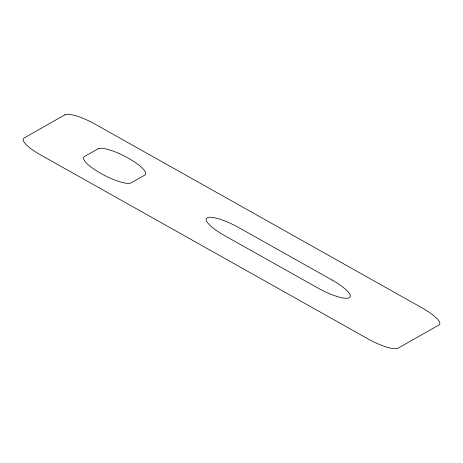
<?xml version="1.0" encoding="UTF-8"?>
<svg xmlns="http://www.w3.org/2000/svg" width="463" height="463" viewBox="0 0 463 463"><rect width="100%" height="100%" fill="white"/><g stroke="black" fill="none" stroke-linecap="round" stroke-linejoin="round"><path stroke-width="0.69" d="M64.878 114.841L24.111 137.974A27.138 6.609 27.1 0 0 40.692 154.966L367.952 338.875A27.138 6.609 27.1 0 0 398.122 348.159L438.889 325.026A27.138 6.609 27.1 0 0 422.308 308.034L95.048 124.125A27.138 6.609 27.1 0 0 64.878 114.841M98.04 148.826L84.451 156.535A27.138 6.609 27.1 0 0 101.032 173.527A27.138 6.609 27.1 0 0 131.203 182.81L144.792 175.101A27.138 6.609 27.1 0 0 128.21 158.109A27.138 6.609 27.1 0 0 98.04 148.826M332.069 280.034L238.567 227.489A28.22 6.876 27.1 0 0 207.187 217.836A28.22 6.876 27.1 0 0 224.433 235.511L317.936 288.055A28.22 6.876 27.1 0 0 349.316 297.709A28.22 6.876 27.1 0 0 332.069 280.034"/></g></svg>
